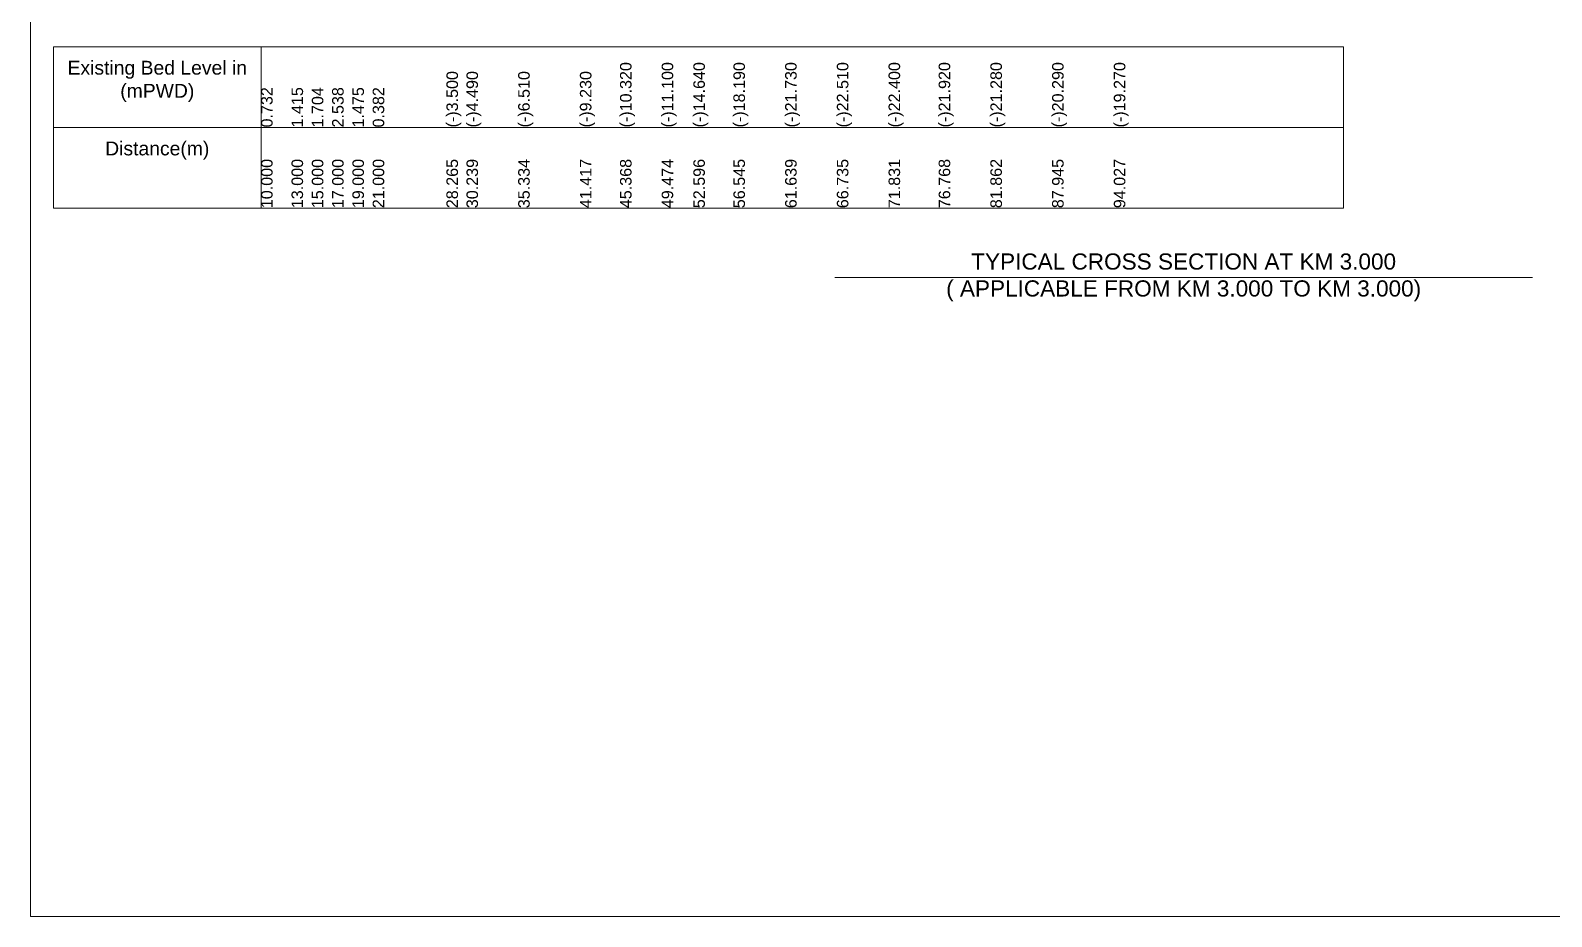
# Model space of a CAD drawing. Header units: inches. Extents: x 89000 to 845017, y -7071 to 0.
# Drawn here: x 595000 to 601595, y -7071 to -3229 of the extents above; entities that cross this region are included whole.
import ezdxf

# ---------------------------------------------------------------- set-up
doc = ezdxf.new("R2010")
doc.units = ezdxf.units.IN
doc.header["$LTSCALE"] = 7
doc.header["$MEASUREMENT"] = 0
for name, color, linetype, lineweight in [('Cross section Data Border', 7, 'Continuous', 9), ('Cross Section Labels', 7, 'Continuous', 9), ('Long Section Labels', 7, 'Continuous', 9)]:
    doc.layers.add(name, color=color, linetype=linetype, lineweight=lineweight)
doc.styles.get("Standard").update_dxf_attribs({"font": 'arial.ttf'})

msp = doc.modelspace()

# ---------------------------------------------------------------- linework, layer by layer
at = {"layer": 'Cross section Data Border'}
msp.add_lwpolyline([(595100, -3300), (600693.1366, -3300), (600693.1366, -4000), (595100, -4000)], close=True, dxfattribs=at)
for points in [[(596000, -3300), (596000, -4000)], [(595100, -3650), (600693.1366, -3650)]]:
    msp.add_lwpolyline(points, dxfattribs=at)
at = {"layer": 'Cross Section Labels'}
msp.add_lwpolyline([(595000, 0), (605000, 0), (605000, -7071), (595000, -7071)], close=True, dxfattribs=at)
msp.add_lwpolyline([(598488, -4300), (600000, -4300), (601512, -4300)], dxfattribs=at)

# ---------------------------------------------------------------- texts
at = {"layer": 'Cross section Data Border', "char_height": 60, "width": 800, "attachment_point": 5}
for s, insert in [('Existing Bed Level in (mPWD)', (595550, -3450)), ('Distance(m)', (595550, -3750))]:
    msp.add_mtext(s, dxfattribs=dict(at, insert=insert))
at = {"layer": 'Cross Section Labels', "insert": (600000, -4300), "char_height": 70, "attachment_point": 5}
msp.add_mtext('TYPICAL CROSS SECTION AT KM 3.000^J( APPLICABLE FROM KM 3.000 TO KM 3.000)', dxfattribs=at)
at = {"layer": 'Long Section Labels', "char_height": 50, "attachment_point": 1, "rotation": 90}
for s, insert in [('(-)3.500', (596803.65428, -3650)), ('(-)4.490', (596890.49277, -3650)), ('(-)6.510', (597114.69461, -3650)), ('(-)9.230', (597382.33564, -3650)), ('(-)10.320', (597556.19871, -3650)), ('(-)11.100', (597736.84958, -3650)), ('(-)14.640', (597874.21765, -3650)), ('(-)18.190', (598047.94563, -3650)), ('(-)21.730', (598272.11832, -3650)), ('(-)22.510', (598496.31914, -3650)), ('(-)22.400', (598720.54211, -3650)), ('(-)21.920', (598937.77797, -3650)), ('(-)21.280', (599161.93175, -3650)), ('(-)20.290', (599429.56331, -3650)), ('(-)19.270', (599697.19616, -3650)), ('0.732', (596000, -3650)), ('1.415', (596132.00099, -3650)), ('1.704', (596219.99934, -3650)), ('2.538', (596308.00463, -3650)), ('1.475', (596396.00297, -3650)), ('0.382', (596484.00826, -3650)), ('10.000', (596000, -4000)), ('13.000', (596132.00099, -4000)), ('15.000', (596219.99934, -4000)), ('17.000', (596308.00463, -4000)), ('19.000', (596396.00297, -4000)), ('21.000', (596484.00826, -4000)), ('28.265', (596803.65428, -4000)), ('30.239', (596890.49277, -4000)), ('35.334', (597114.69461, -4000)), ('41.417', (597382.33564, -4000)), ('45.368', (597556.19871, -4000)), ('49.474', (597736.84958, -4000)), ('52.596', (597874.21765, -4000)), ('56.545', (598047.94563, -4000)), ('61.639', (598272.11832, -4000)), ('66.735', (598496.31914, -4000)), ('71.831', (598720.54211, -4000)), ('76.768', (598937.77797, -4000)), ('81.862', (599161.93175, -4000)), ('87.945', (599429.56331, -4000)), ('94.027', (599697.19616, -4000))]:
    msp.add_mtext(s, dxfattribs=dict(at, insert=insert))

doc.saveas('drawing.dxf')
